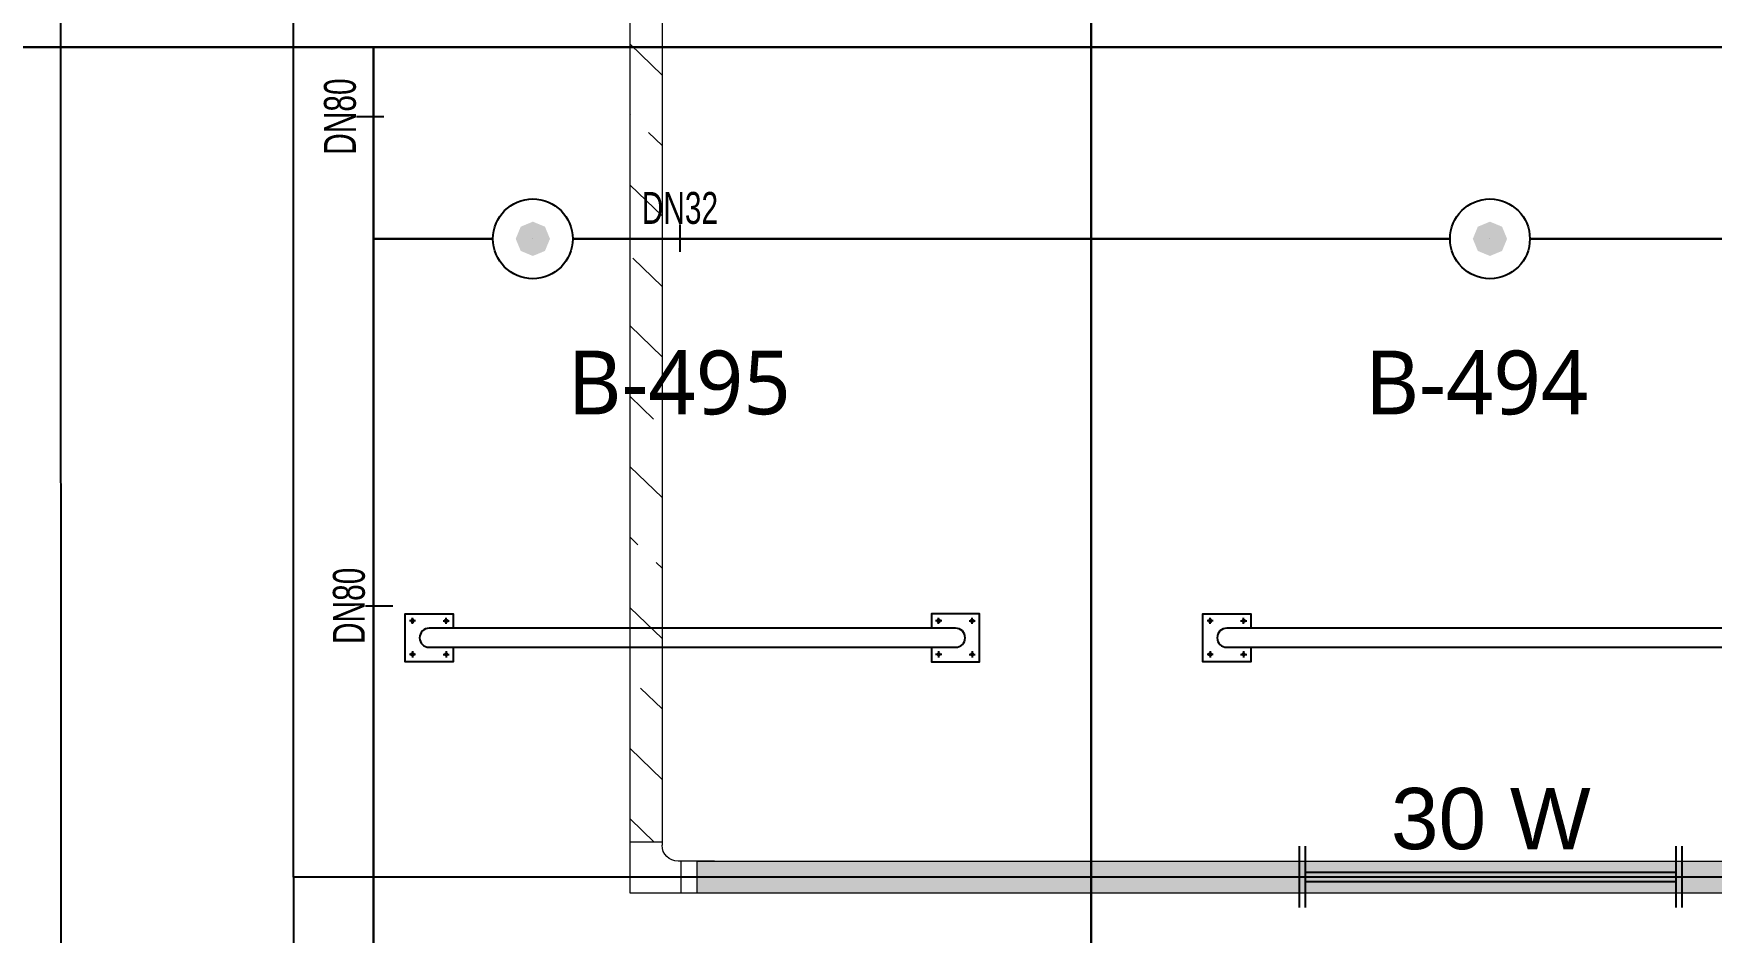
# Model space of a CAD drawing. Header units: millimetres. Extents: x -379292 to 1221486, y 92049 to 447512.
# Drawn here: x -167020 to -161761, y 164645 to 167462 of the extents above; entities that cross this region are included whole.
import ezdxf
from ezdxf.enums import TextEntityAlignment as Align

# ---------------------------------------------------------------- set-up
doc = ezdxf.new("R2010")
doc.units = ezdxf.units.MM
for name, color, linetype in [('-M-YNGN-BORUID', 7, 'Continuous'), ('-M-YNGN-BORUUZUN', 7, 'Continuous'), ('-M-YNGN-BORUYUK', 7, 'Continuous'), ('-M-YNGN-SPR-YUK', 7, 'Continuous'), ('-M-YNGN-ZON6-CAP-', 7, 'Continuous'), ('-M-YNGN-ZON6-SPR-', 7, 'Continuous'), ('08_LAMP', 4, 'Continuous'), ('202-A-Y-MahalAd', 141, 'Continuous'), ('AIRONN ZONLAMA', 4, 'Continuous')]:
    doc.layers.add(name, color=color, linetype=linetype)
doc.layers.add('-M-YNGN-SPR-CAPCIZGI', color=188, linetype='Continuous', plot=False)
doc.layers.add('-M-YNGN-ZON6', color=2, linetype='SP', lineweight=30)
doc.layers.add('E_CT_AYDINLATMA', color=3, linetype='Continuous', lineweight=9)
doc.styles.add('CIZGI', font='tahoma.ttf', dxfattribs={"width": 0.8, "oblique": 20})
doc.styles.add('HCAD', font='HCAD.SHX', dxfattribs={"width": 0.8, "height": 0.2})
doc.styles.add('PIPESIZE', font='hcad.shx', dxfattribs={"width": 0.8})
doc.styles.add('SPR-NOT', font='romans.shx')
doc.styles.get("Standard").update_dxf_attribs({"font": 'segoeuil.ttf'})
doc.styles.add('YAZI-2', font='arial.ttf', dxfattribs={"height": 2})
doc.linetypes.add('SP', pattern='A,2,-0.1,["SP",CIZGI,S=0.14,R=0.2,X=0,Y=-0.07],-0.255', length=2.355)

# ---------------------------------------------------------------- blocks, each defined once
blk = doc.blocks.new('202_Vida')
at = {"color": 0, "linetype": 'ByBlock', "ltscale": 0.2}
for points in [[(0.96, 0), (-0.96, 0)], [(0, 0.96), (0, -0.96)]]:
    blk.add_lwpolyline(points, dxfattribs=at)
at = {"color": 0, "linetype": 'ByBlock'}
for radius in [0.42, 0.23, 0.155]:
    blk.add_circle((0, 0), radius, dxfattribs=at)
blk = doc.blocks.new('202_Stoper')
at = {"color": 0, "linetype": 'ByBlock'}
for points in [[(-750, -30), (-750, -75), (-900, -75), (-900, 75), (-750, 75), (-750, 30)], [(750, -30), (750, -75), (900, -75), (900, 75), (750, 75), (750, 30)]]:
    blk.add_lwpolyline(points, dxfattribs=at)
blk.add_lwpolyline([(825, -30, 1), (825, 30), (-825, 30, 1), (-825, -30)], format="xyb", close=True, dxfattribs=at)
at = {"color": 0, "linetype": 'ByBlock', "yscale": 10, "zscale": 10, "rotation": 180}
for p, xscale in [((-877, 53), -10), ((-772, 53), 10), ((772, 53), -10), ((877, 53), 10)]:
    blk.add_blockref('202_Vida', p, dxfattribs=dict(at, xscale=xscale))
at = {"color": 0, "linetype": 'ByBlock', "yscale": 10, "zscale": 10}
for p, xscale in [((-877, -52), 10), ((-772, -52), -10), ((772, -52), 10), ((877, -52), -10)]:
    blk.add_blockref('202_Vida', p, dxfattribs=dict(at, xscale=xscale))
blk = doc.blocks.new('202_Mahalblok')
at = {"color": 0, "linetype": 'ByBlock', "flags": 128}
blk.add_lwpolyline([(0, 0), (0, 5000), (2500, 5000), (2500, 0)], close=True, dxfattribs=at)
at = {"color": 252}
blk.add_blockref('202_Stoper', (1250, 750), dxfattribs=at)
at = {"color": 0, "linetype": 'ByBlock', "ltscale": 25}
blk.add_attdef('MAHALNO', text='', height=200, dxfattribs=at).set_placement((1208.7, 1390), align=Align.BOTTOM_CENTER)
blk = doc.blocks.new('OtoParkBodrumKatMimari')
at = {"layer": '202-A-Y-MahalAd', "color": 8, "ltscale": 25}
for p, values in [((80150, 64000), {'MAHALNO': 'B-495'}), ((82650, 64000), {'MAHALNO': 'B-494'})]:
    blk.add_blockref('202_Mahalblok', p, dxfattribs=at).add_auto_attribs(values)
ref = blk.add_blockref('202_Mahalblok', (80150, 64000), dxfattribs=dict(at, xscale=-1, rotation=180))
ref.add_attrib('MAHALNO', 'B-535', dxfattribs={"layer": '0', "color": 0, "linetype": 'ByBlock', "ltscale": 25, "height": 200}).set_placement((81358.7, 62466.6), align=Align.BOTTOM_CENTER)
ref = blk.add_blockref('202_Mahalblok', (82650, 64000), dxfattribs=dict(at, xscale=-1, rotation=180))
ref.add_attrib('MAHALNO', 'B-536', dxfattribs={"layer": '0', "color": 0, "linetype": 'ByBlock', "ltscale": 25, "height": 200}).set_placement((83858.7, 62466.6), align=Align.BOTTOM_CENTER)
blk = doc.blocks.new('SP-C-UP-12')
at = {"ltscale": 10}
blk.add_line((0, 0), (0, 0), dxfattribs=at)
at = {"color": 1, "linetype": 'Continuous'}
blk.add_circle((0, 0), 12.5, dxfattribs=at)
at = {"ltscale": 10}
for points in [[(-5.37, 0), (-3.8, 3.8), (-3.8, -3.8), (0, 5.37)], [(-3.8, -3.8), (0, 5.37), (0, -5.37), (3.8, 3.8)], [(0, -5.37), (3.8, 3.8), (3.8, -3.8), (5.37, 0)]]:
    blk.add_solid(points, dxfattribs=at)
at = {"layer": '-M-YNGN-SPR-YUK', "style": 'SPR-NOT', "width": 0.5, "flags": 9}
for tag, p in [('YUK', (0, 17.77)), ('CAP', (0, 14.42)), ('TIP', (0.2, 10.78))]:
    blk.add_attdef(tag, text='', height=2.5, dxfattribs=at).set_placement(p, align=Align.MIDDLE_CENTER)
blk = doc.blocks.new('SPRKL100')
at = {"layer": '-M-YNGN-SPR-CAPCIZGI'}
blk.add_line((0, 0.431), (0, -0.431), dxfattribs=at)
at = {"layer": '-M-YNGN-BORUID', "color": 0, "style": 'HCAD', "width": 0.8, "flags": 1}
blk.add_attdef('DIC', text='', height=0.4, dxfattribs=at).set_placement((0, -1.693), align=Align.CENTER)
at = {"layer": '-M-YNGN-BORUUZUN', "color": 0, "style": 'HCAD', "width": 0.7}
blk.add_attdef('BOY', text='', height=0.8, dxfattribs=at).set_placement((0, -1.08), align=Align.CENTER)
at = {"layer": '-M-YNGN-BORUYUK', "color": 6, "style": 'PIPESIZE', "width": 0.8}
blk.add_attdef('YUK', text='', height=0.5, dxfattribs=at).set_placement((0, 1.866), align=Align.CENTER)
at = {"color": 0, "style": 'PIPESIZE', "width": 0.7}
blk.add_attdef('CAP', text='', height=1, dxfattribs=at).set_placement((0, 0.45), align=Align.CENTER)
blk = doc.blocks.new('A$C69E8D8A3')
at = {"layer": '-M-YNGN-ZON6', "ltscale": 500}
for p, q in [((-1888.51, 6524.38), (3763.99, 6524.38)), ((-1046.01, 6524.38), (-1046.01, 3591.88)), ((-1008.51, 6464.38), (-1046.01, 6464.38)), ((-708.51, 6464.38), (-983.51, 6464.38)), ((-408.51, 6464.38), (-683.51, 6464.38))]:
    blk.add_line(p, q, dxfattribs=at)
at = {"layer": '-M-YNGN-ZON6-CAP-'}
ref = blk.add_blockref('SPRKL100', (-1046.99, 6502.67), dxfattribs=dict(at, xscale=10.00000000000001, yscale=10.00000000000001, zscale=10.00000000000001, rotation=90))
ref.add_attrib('CAP', 'DN80', dxfattribs={"layer": '0', "color": 0, "height": 10, "rotation": 90, "style": 'PIPESIZE', "width": 0.7}).set_placement((-1051.49, 6502.67), align=Align.CENTER)
ref = blk.add_blockref('SPRKL100', (-949.91, 6464.56), dxfattribs=dict(at, xscale=10, yscale=10, zscale=10))
ref.add_attrib('CAP', 'DN32', dxfattribs={"layer": '0', "color": 0, "height": 10, "style": 'PIPESIZE', "width": 0.7}).set_placement((-949.91, 6469.06), align=Align.CENTER)
ref = blk.add_blockref('SPRKL100', (-1044.18, 6349.37), dxfattribs=dict(at, xscale=10.00000000000001, yscale=10.00000000000001, zscale=10.00000000000001, rotation=90))
ref.add_attrib('CAP', 'DN80', dxfattribs={"layer": '0', "color": 0, "height": 10, "rotation": 90, "style": 'PIPESIZE', "width": 0.7}).set_placement((-1048.68, 6349.37), align=Align.CENTER)
at = {"layer": '-M-YNGN-ZON6-SPR-', "rotation": 180}
for p in [(-996.01, 6464.38), (-696.01, 6464.38)]:
    blk.add_blockref('SP-C-UP-12', p, dxfattribs=at)
blk = doc.blocks.new('*U600')
h = blk.add_hatch()
h.set_pattern_fill('ANSI33', color=0, scale=50, angle=1, style=0)
h.paths.add_polyline_path([(-45352.9, 100), (-231.9, 100), (-231.9, 0), (-45352.9, 0)])
at = {"color": 0}
blk.add_lwpolyline([(-45352.9, 100), (-231.9, 100), (-231.9, 0), (-45352.9, 0)], close=True, dxfattribs=at)
at = {"ltscale": 25, "flags": 1}
for tag, p in [('YUKSEKLIK', (-228.6, -148.7)), ('KALINLIK', (-228.6, -213.3))]:
    blk.add_attdef(tag, p, '', height=50, dxfattribs=at)
blk = doc.blocks.new('*U602')
h = blk.add_hatch()
h.set_pattern_fill('ANSI33', color=0, scale=50, angle=1, style=0)
h.paths.add_polyline_path([(-7839.2, 100), (-513.7, 100), (-513.7, 0), (-7839.2, 0)])
at = {"color": 0}
blk.add_lwpolyline([(-7839.2, 100), (-513.7, 100), (-513.7, 0), (-7839.2, 0)], close=True, dxfattribs=at)
at = {"ltscale": 25, "flags": 1}
for tag, p in [('YUKSEKLIK', (-228.6, -148.7)), ('KALINLIK', (-228.6, -213.3))]:
    blk.add_attdef(tag, p, '', height=50, dxfattribs=at)
blk = doc.blocks.new('*U132')
at = {"color": 0}
for p, q in [((0, 264), (-264, 264)), ((-160, 264), (-160, 164)), ((0, 0), (0, 264)), ((-264, 164), (-150, 164)), ((-100, 0), (-100, 114)), ((0, 104), (-100, 104))]:
    blk.add_line(p, q, dxfattribs=at)
blk.add_arc((-150, 114), 50, 0, 90, dxfattribs=at)
blk = doc.blocks.new('40 W SIVA ÜSTÜ ETANJ LED 50')
at = {"layer": '08_LAMP'}
for p, q in [((-625, -100), (-625, 100)), ((-605, -100), (-605, 100)), ((605, -100), (605, 100)), ((625, -100), (625, 100)), ((-605, 15), (605, 15)), ((-605, -15), (605, -15))]:
    blk.add_line(p, q, dxfattribs=at)
at = {"layer": '08_LAMP', "color": 2, "style": 'YAZI-2'}
blk.add_text('30 W', height=200, dxfattribs=at).set_placement((0, 90), align=Align.CENTER)

msp = doc.modelspace()

# ---------------------------------------------------------------- block references
at = {"color": 8}
msp.add_blockref('OtoParkBodrumKatMimari', (-246354.8, 100818.8), dxfattribs=at)

# ---------------------------------------------------------------- next in the draw order: linework, layer by layer
at = {"layer": 'AIRONN ZONLAMA', "color": 3, "ltscale": 25}
msp.add_lwpolyline([(-233504.6, 201649.1), (-233454.6, 179399.1), (-241154.6, 179399.1), (-241154.6, 161849.1), (-233504.6, 161849.1), (-233504.6, 157649.1), (-241354.6, 157761.1), (-180574.5, 105849.1), (-166904.6, 105899.1), (-166954.6, 208399.1), (-175954.6, 208399.1), (-175948.2, 201699.1), (-233504.6, 201699.1)], dxfattribs=at)
at = {"layer": 'AIRONN ZONLAMA', "color": 1, "ltscale": 25}
msp.add_lwpolyline([(-166904.6, 105899.1), (-166951.6, 202285.7)], dxfattribs=at)

# ---------------------------------------------------------------- next in the draw order: block references
at = {"layer": '-M-YNGN-ZON6', "ltscale": 25, "xscale": 10, "yscale": 10, "zscale": 10}
msp.add_blockref('A$C69E8D8A3', (-155494.7, 102175), dxfattribs=at)
at = {"layer": '08_LAMP', "xscale": 0.96, "yscale": 0.96, "zscale": 0.96}
msp.add_blockref('40 W SIVA ÜSTÜ ETANJ LED 50', (-162452.1, 164819.8), dxfattribs=at)
at = {"layer": 'E_CT_AYDINLATMA'}
for name, p, rotation in [('*U602', (-165049.8, 172767.9), 90), ('*U600', (-165171.7, 164868.8), 180)]:
    msp.add_blockref(name, p, dxfattribs=dict(at, rotation=rotation))
at = {"layer": 'E_CT_AYDINLATMA', "color": 2, "xscale": -1, "rotation": 89.99999999999994}
msp.add_blockref('*U132', (-164885.8, 164768.8), dxfattribs=at)

doc.saveas('drawing.dxf')
